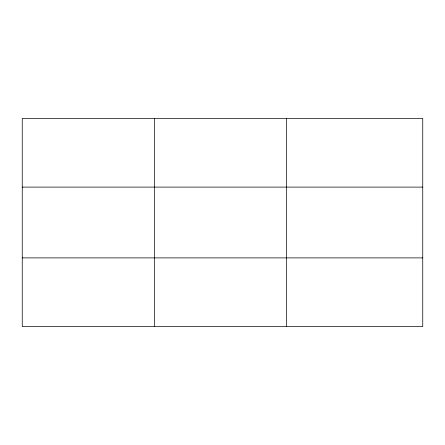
<?xml version="1.0" encoding="UTF-8"?>
<svg xmlns="http://www.w3.org/2000/svg" width="445" height="445" viewBox="0 0 445 445"><rect width="100%" height="100%" fill="white"/><g stroke="black" fill="none" stroke-linecap="round" stroke-linejoin="round"><path stroke-width="0.67" d="M154.415 118.398L154.415 326.602M286.58 118.398L286.58 326.602M422.75 187.106L422.75 118.398L22.25 118.398L22.25 326.602L422.75 326.602L422.75 187.106L22.25 187.106M22.25 257.894L422.75 257.894"/></g></svg>
